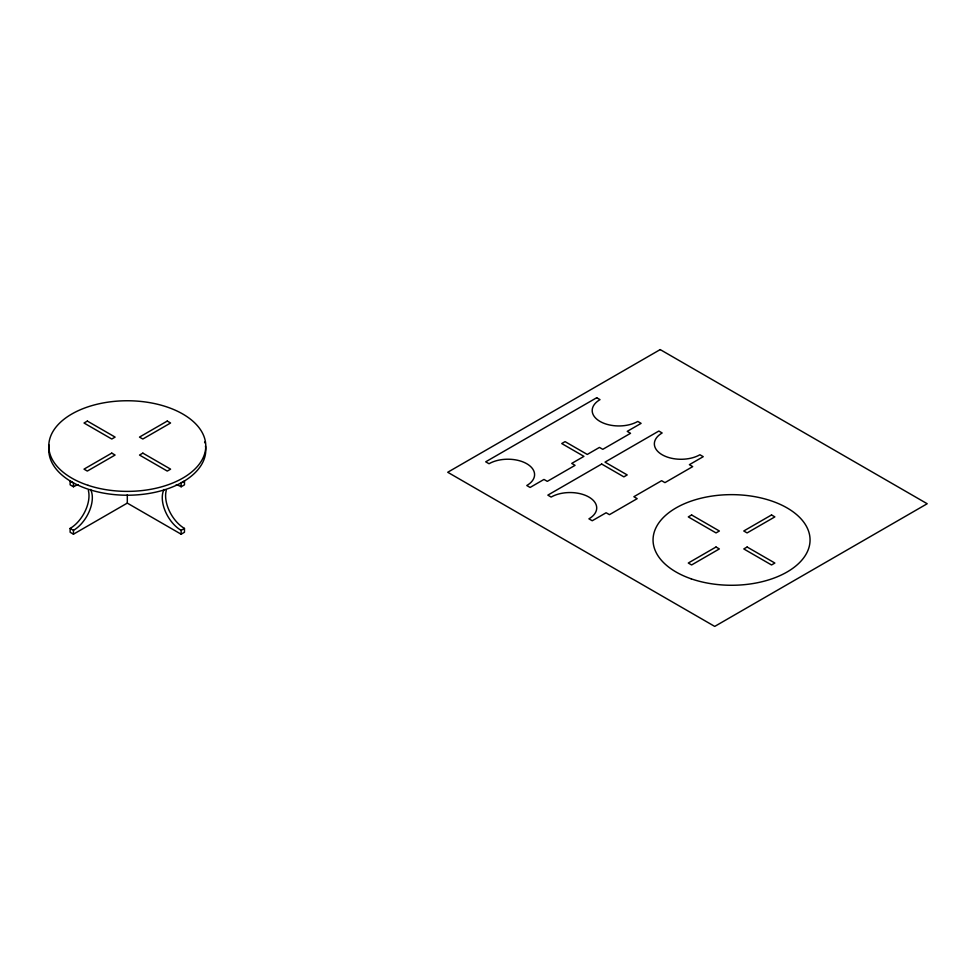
<?xml version="1.0" encoding="UTF-8"?>
<svg xmlns="http://www.w3.org/2000/svg" width="976" height="976" viewBox="0 0 976 976"><rect width="100%" height="100%" fill="white"/><g stroke="black" fill="none" stroke-linecap="round" stroke-linejoin="round"><path stroke-width="1.46" d="M88.352 490.464A26.681 15.409 -60 0 1 70.126 528.419L70.126 532.262L73.456 534.189L127.002 503.274M181.146 486.78L184.476 484.852L184.476 481.009L181.146 482.925L181.146 486.78A26.681 15.409 60 0 0 176.266 484.694M184.464 528.419L184.476 532.274L181.146 534.201L181.133 530.346L184.464 528.419A26.681 15.409 60 0 1 166.249 490.464M181.146 534.201L127.307 503.116L127.307 494.722M73.456 486.768L70.126 484.84L70.126 480.997L73.456 482.913L73.456 486.768A26.681 15.409 -60 0 1 78.336 484.682M70.126 528.419L73.456 530.346L73.456 534.189M205.485 445.959A78.495 45.311 0 0 1 126.612 495.222A78.495 45.311 0 0 1 49.227 445.178M204.594 442.043A78.495 45.311 0 0 1 204.814 442.823M181.133 530.346A26.681 15.409 60 0 1 164.041 489.464M90.561 489.464A26.681 15.409 -60 0 1 73.456 530.346M87.352 421.083L84.021 423.011L111.776 439.029L115.107 437.102L87.352 421.083M111.752 453.12L83.997 469.139L87.328 471.066L115.083 455.036L111.752 453.12M167.25 421.071L139.483 437.102L142.813 439.029L170.58 422.998L167.25 421.071M142.85 453.132L139.519 455.048L167.274 471.079L170.605 469.151L142.85 453.132M660.203 349.591L447.716 472.262L714.725 626.409L927.2 503.738L660.203 349.591M596.702 397.732L485.694 461.819L489.025 463.734A26.681 15.409 0 0 1 526.772 463.734A26.681 15.409 0 0 1 526.772 485.523L530.102 487.451L543.974 479.436L547.304 481.363L575.059 465.345L571.729 463.417L583.941 456.365L561.737 443.543L565.067 441.628L587.271 454.45L599.459 447.411L602.79 449.326L630.557 433.295L627.226 431.368L641.11 423.364L637.779 421.437A26.694 15.409 0 0 1 600.02 421.437A26.694 15.409 0 0 1 600.02 399.635L596.702 397.732M601.68 464.039L547.841 495.125L551.147 497.065A26.681 15.409 0 0 1 588.894 497.052A26.681 15.409 0 0 1 588.906 518.842L592.237 520.757L606.12 512.754L609.451 514.669L637.194 498.651L633.863 496.723L661.618 480.704L664.949 482.632L692.704 466.613L689.373 464.686L703.245 456.67L699.914 454.755A26.681 15.409 0 0 1 662.179 454.767A26.681 15.409 0 0 1 662.155 432.978L658.849 431.038L605.01 462.124L627.202 474.934L623.871 476.861L601.68 464.039M691.618 514.974L688.287 516.902L716.042 532.92L719.373 531.005L691.618 514.974M716.018 547.011L688.275 563.03L691.606 564.958L719.349 548.927L716.018 547.011M771.528 514.962L743.761 530.993L747.091 532.92L774.859 516.89L771.528 514.962M747.128 547.024L743.797 548.939L771.54 564.97L774.871 563.042L747.128 547.024M691.142 578.805A78.495 45.311 0 0 0 810.043 540.753A78.495 45.311 0 0 0 693.509 500.322A78.495 45.311 0 0 0 691.142 578.805M88.047 485.316A78.495 45.311 0 0 0 205.777 446.069A78.495 45.311 0 0 0 88.047 406.821A78.495 45.311 0 0 0 88.047 485.316"/></g></svg>
